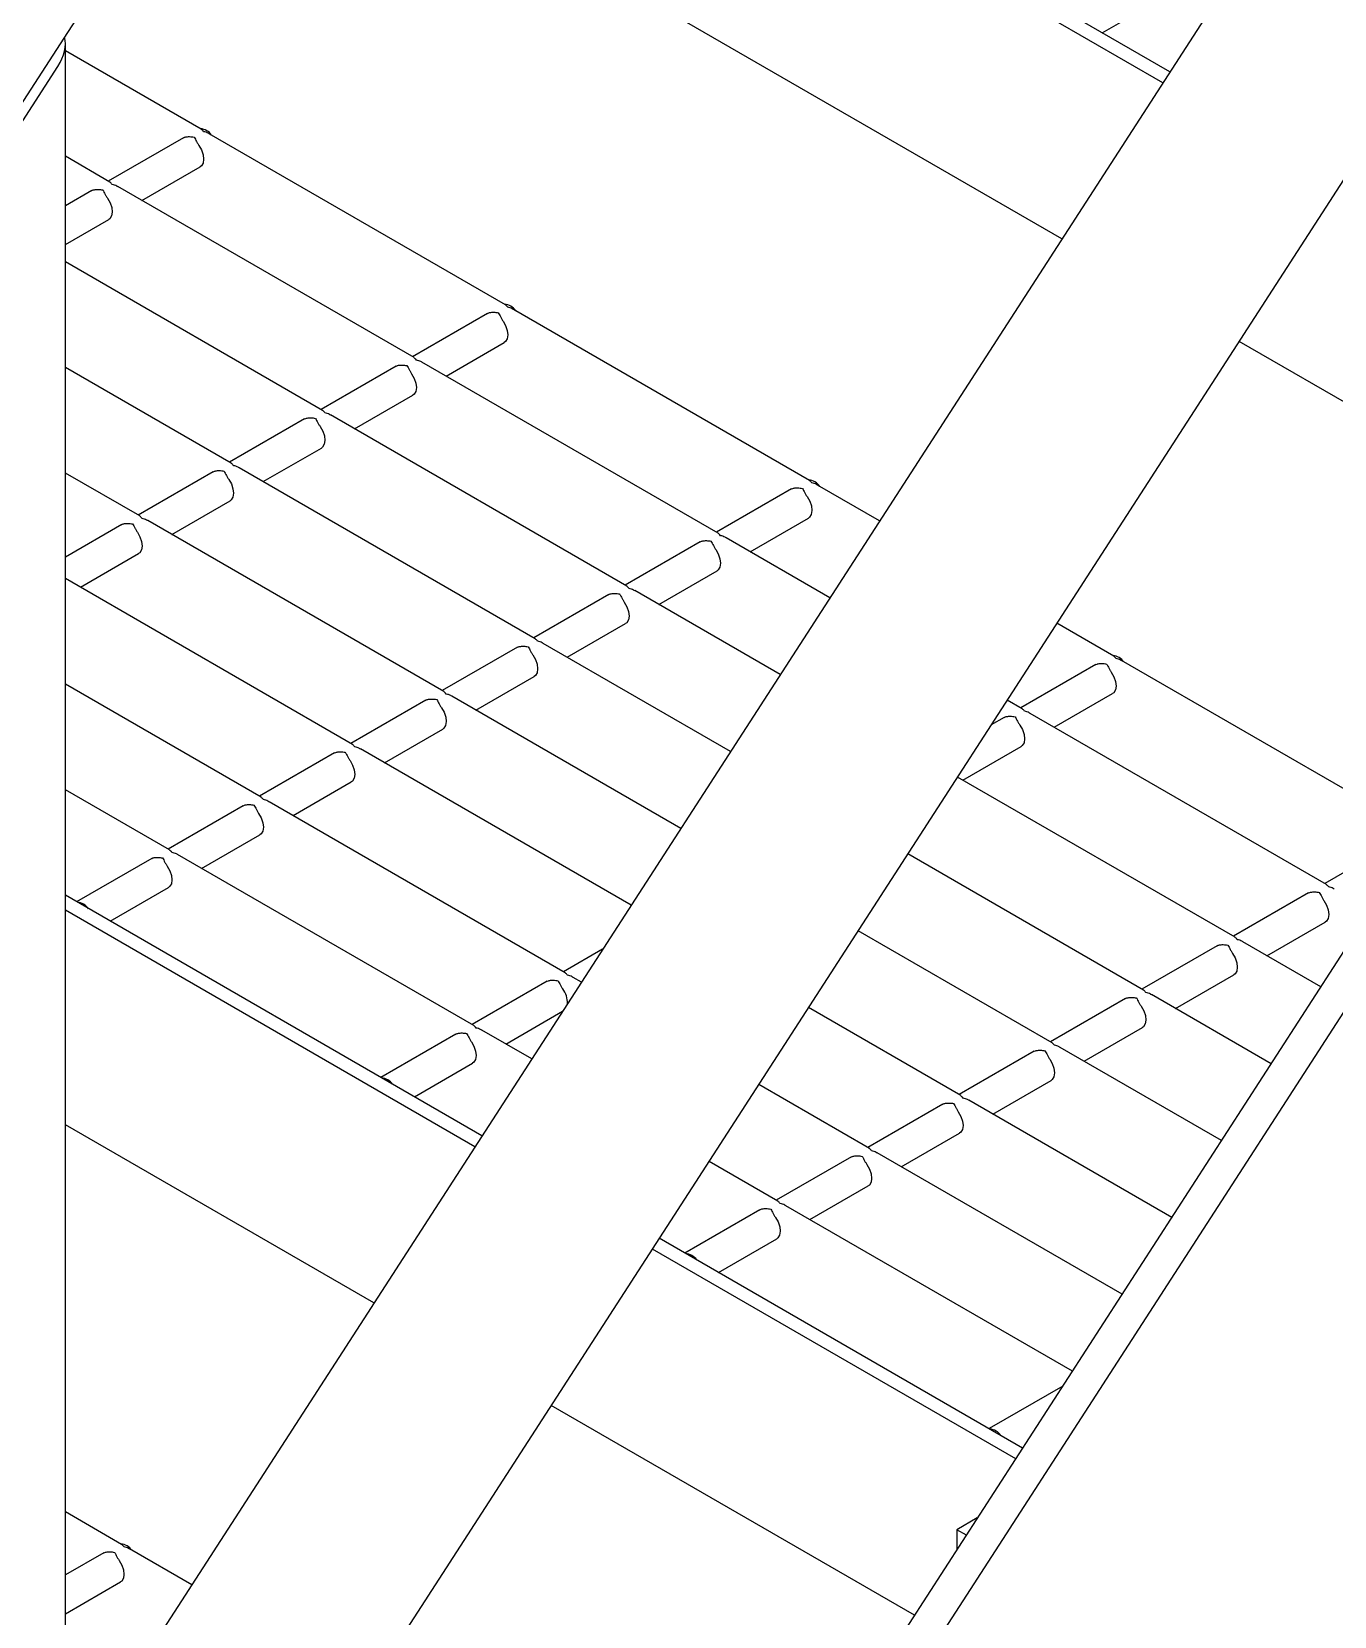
# Model space of a CAD drawing. Header units: millimetres. Extents: x 1293 to 41893, y 1011 to 26911.
# Drawn here: x 5459.7 to 5664.9, y 18945.1 to 19194.6 of the extents above; entities that cross this region are included whole.
import ezdxf

# ---------------------------------------------------------------- set-up
doc = ezdxf.new("R2010")
doc.units = ezdxf.units.MM
doc.header["$LTSCALE"] = 50

msp = doc.modelspace()

# ---------------------------------------------------------------- linework, layer by layer
at = {"color": 7, "linetype": 'Continuous', "lineweight": 25}
for p, q in [((5304.7024293, 18945.9606662), (6678.9282694, 21070.855991)), ((5973.0051832, 19704.7192473), (5465.037236, 18919.2743192)), ((5466.1902125, 18861.7443073), (5989.9049207, 19671.5376487)), ((5465.037236, 18738.4556), (5974.1581598, 19525.6833169)), ((5465.037236, 18728.9206483), (5967.9846678, 19506.6026094)), ((5637.8704925, 19186.5175684), (5508.5560898, 19261.1691841)), ((5638.9719597, 19188.220711), (5509.657557, 19262.8723267)), ((5621.9609884, 19161.9175138), (5492.6465858, 19236.5691294)), ((5628.3239643, 19194.3676679), (5637.5003701, 19199.6650943)), ((5465.037236, 18562.8795803), (5465.037236, 19192.7148766)), ((5486.4416795, 19179.1976779), (5465.037236, 19191.5542001)), ((5451.6337696, 19170.2024377), (5463.846918, 19189.087006)), ((5534.3363789, 19151.5486565), (5487.6902001, 19178.4769223)), ((5483.6124682, 19177.8592893), (5471.7895839, 19171.0340835)), ((5483.6124682, 19177.8592893), (5483.8127454, 19177.944237)), ((5472.0449855, 19170.8866433), (5465.037236, 19174.932131)), ((5477.0816807, 19167.9790211), (5486.2580865, 19173.2764474)), ((5469.2157742, 19169.5482547), (5465.037236, 19167.136036)), ((5469.2157742, 19169.5482547), (5469.4160513, 19169.6332024)), ((5519.9396848, 19143.2376219), (5473.293506, 19170.1658878)), ((5465.037236, 19161.0259112), (5471.8613925, 19164.9654128)), ((5505.5429907, 19134.9265874), (5465.037236, 19158.3100618)), ((5531.5071675, 19150.2102679), (5519.6842833, 19143.3850621)), ((5531.5071675, 19150.2102679), (5531.7074447, 19150.2952156)), ((5582.2310782, 19123.8996351), (5535.5848994, 19150.827901)), ((5524.97638, 19140.3299997), (5534.1527859, 19145.627426)), ((5707.1107853, 19112.7615824), (5649.8921283, 19145.79321)), ((5491.1462967, 19126.6155528), (5465.037236, 19141.6879927)), ((5517.1104735, 19141.8992333), (5505.2875892, 19135.0740275)), ((5517.1104735, 19141.8992333), (5517.3107506, 19141.9841811)), ((5567.8343841, 19115.5886006), (5521.1882053, 19142.5168664)), ((5510.5796859, 19132.0189651), (5519.7560918, 19137.3163914)), ((5502.7137794, 19133.5881988), (5490.8908951, 19126.7629929)), ((5502.7137794, 19133.5881988), (5502.9140566, 19133.6731465)), ((5553.43769, 19107.277566), (5506.7915113, 19134.2058318)), ((5496.1829919, 19123.7079305), (5505.3593977, 19129.0053569)), ((5476.7496026, 19118.3045182), (5465.037236, 19125.0659235)), ((5488.3170853, 19125.2771642), (5476.4942011, 19118.4519584)), ((5488.3170853, 19125.2771642), (5488.5173625, 19125.3621119)), ((5539.040996, 19098.9665314), (5492.3948172, 19125.8947972)), ((5579.4018669, 19122.5612465), (5567.5789826, 19115.7360407)), ((5579.4018669, 19122.5612465), (5579.602144, 19122.6461942)), ((5593.257238, 19117.5343685), (5583.4795987, 19123.1788796)), ((5481.7862978, 19115.396896), (5490.9627037, 19120.6943223)), ((5473.9203913, 19116.9661296), (5465.037236, 19111.8379932)), ((5473.9203913, 19116.9661296), (5474.1206684, 19117.0510773)), ((5524.6443019, 19090.6554968), (5477.9981231, 19117.5837626)), ((5572.8710793, 19112.6809783), (5582.0474852, 19117.9784046)), ((5565.0051728, 19114.250212), (5553.1822885, 19107.4250061)), ((5565.0051728, 19114.250212), (5565.2054499, 19114.3351597)), ((5585.4296977, 19105.4310422), (5569.0829046, 19114.867845)), ((5467.3896037, 19107.0858614), (5476.5660096, 19112.3832877)), ((5510.2476078, 19082.3444622), (5465.037236, 19108.4438544)), ((5558.4743852, 19104.3699437), (5567.6507911, 19109.6673701)), ((5550.6084787, 19105.9391774), (5550.8087559, 19106.0241251)), ((5577.6021574, 19093.3277159), (5554.6862106, 19106.5568104)), ((5550.6084787, 19105.9391774), (5538.7855944, 19099.1139716)), ((5544.0776912, 19096.0589091), (5553.254097, 19101.3563355)), ((5630.1257775, 19096.2506137), (5621.1883778, 19101.4100647)), ((5536.2117847, 19097.6281428), (5524.3889004, 19090.802937)), ((5536.2117847, 19097.6281428), (5536.4120618, 19097.7130905)), ((5569.7746171, 19081.2243896), (5540.2895165, 19098.2457758)), ((5627.2965662, 19094.9122251), (5615.4736819, 19088.0870193)), ((5627.2965662, 19094.9122251), (5627.4968433, 19094.9971729)), ((5678.0204768, 19068.6015924), (5631.374298, 19095.5298582)), ((5495.8509138, 19074.0334277), (5465.037236, 19091.8217852)), ((5529.6809971, 19087.7478746), (5538.857403, 19093.0453009)), ((5521.8150906, 19089.3171082), (5509.9922063, 19082.4919024)), ((5521.8150906, 19089.3171082), (5522.0153677, 19089.4020559)), ((5561.9470768, 19069.1210632), (5525.8928224, 19089.9347413)), ((5615.7290834, 19087.9395792), (5613.3608375, 19089.3067384)), ((5620.7657786, 19085.0319569), (5629.9421845, 19090.3293833)), ((5612.8998721, 19086.6011906), (5610.8432569, 19085.4139319)), ((5612.8998721, 19086.6011906), (5613.1001492, 19086.6861383)), ((5663.6237827, 19060.2905578), (5616.9776039, 19087.2188236)), ((5515.2843031, 19079.43684), (5524.4607089, 19084.7342663)), ((5507.4183965, 19081.0060736), (5495.5955122, 19074.1808678)), ((5507.4183965, 19081.0060736), (5507.6186737, 19081.0910214)), ((5554.1195365, 19057.0177369), (5511.4961284, 19081.6237067)), ((5606.3690846, 19076.7209223), (5615.5454904, 19082.0183487)), ((5500.887609, 19071.1258054), (5510.0640148, 19076.4232317)), ((5649.2270887, 19051.9795232), (5605.5332972, 19077.2034121)), ((5481.4542197, 19065.7223931), (5465.037236, 19075.1997161)), ((5493.0217025, 19072.6950391), (5481.1988182, 19065.8698332)), ((5493.0217025, 19072.6950391), (5493.2219796, 19072.7799868)), ((5543.7456131, 19046.3844063), (5497.0994343, 19073.3126721)), ((5486.4909149, 19062.8147708), (5495.6673208, 19068.1121972)), ((5675.1912655, 19067.2632038), (5663.3683812, 19060.4379979)), ((5478.6250084, 19064.3840045), (5466.8021241, 19057.5587987)), ((5478.6250084, 19064.3840045), (5478.8252855, 19064.4689522)), ((5529.348919, 19038.0733717), (5482.7027402, 19065.0016375)), ((5634.8303946, 19043.6684886), (5597.7057569, 19065.1000858)), ((5530.6369156, 19020.7077579), (5465.037236, 19058.5776469)), ((5472.0942209, 19054.5037363), (5481.2706267, 19059.8011626)), ((5660.7945714, 19058.9521692), (5648.9716871, 19052.1269634)), ((5660.7945714, 19058.9521692), (5660.9948486, 19059.0371169)), ((5529.5354484, 19019.0046153), (5465.037236, 19056.2386408)), ((5654.2637839, 19049.0719009), (5663.4401897, 19054.3693273)), ((5620.4337005, 19035.357454), (5589.8782166, 19052.9967594)), ((5662.7519543, 19044.1717845), (5650.4756092, 19051.2587676)), ((5549.6304905, 19050.076554), (5543.4902116, 19046.5318464)), ((5646.3978773, 19050.6411346), (5634.5749931, 19043.8159288)), ((5646.3978773, 19050.6411346), (5646.5981545, 19050.7260823)), ((5540.9164018, 19045.0460177), (5529.0935175, 19038.2208119)), ((5540.9164018, 19045.0460177), (5541.1166789, 19045.1309654)), ((5546.2919962, 19044.9144106), (5544.9941336, 19045.6636507)), ((5639.8670898, 19040.7608664), (5649.0434957, 19046.0582927)), ((5632.0011833, 19042.3301), (5620.178299, 19035.5048942)), ((5632.0011833, 19042.3301), (5632.2014604, 19042.4150477)), ((5654.924414, 19032.0684582), (5636.0789151, 19042.9477331)), ((5534.3856142, 19035.1657494), (5543.3246402, 19040.3261393)), ((5606.0370065, 19027.0464195), (5582.0506763, 19040.8934331)), ((5526.5197077, 19036.7349831), (5514.6968234, 19029.9097773)), ((5526.5197077, 19036.7349831), (5526.7199849, 19036.8199308)), ((5538.4644559, 19032.8110843), (5530.5974396, 19037.3526161)), ((5625.4703957, 19032.4498318), (5634.6468016, 19037.7472581)), ((5617.6044892, 19034.0190654), (5605.7816049, 19027.1938596)), ((5617.6044892, 19034.0190654), (5617.8047664, 19034.1040132)), ((5647.0968737, 19019.9651318), (5621.6822211, 19034.6366985)), ((5519.9889202, 19026.8547149), (5529.165326, 19032.1521412)), ((5591.6403124, 19018.7353849), (5574.223136, 19028.7901068)), ((5611.0737017, 19024.1387972), (5620.2501075, 19029.4362236)), ((5639.2693334, 19007.8618055), (5607.285527, 19026.3256639)), ((5603.2077952, 19025.7080309), (5591.3849109, 19018.8828251)), ((5603.2077952, 19025.7080309), (5603.4080723, 19025.7929786)), ((5513.6259444, 18994.4045607), (5465.037236, 19022.454225)), ((5596.6770076, 19015.8277626), (5605.8534135, 19021.125189)), ((5577.2436183, 19010.4243503), (5566.3955957, 19016.6867805)), ((5588.8111011, 19017.3969963), (5576.9882168, 19010.5717905)), ((5588.8111011, 19017.3969963), (5589.0113782, 19017.481944)), ((5631.4417931, 18995.7584792), (5592.8888329, 19018.0146293)), ((5582.2803135, 19007.5167281), (5591.4567194, 19012.8141544)), ((5574.414407, 19009.0859617), (5562.5915227, 19002.2607559)), ((5574.414407, 19009.0859617), (5574.6146842, 19009.1709094)), ((5623.6142528, 18983.6551529), (5578.4921389, 19009.7035947)), ((5615.7867124, 18971.5518265), (5558.5680554, 19004.5834541)), ((5567.8836195, 18999.2056935), (5577.0600253, 19004.5031198)), ((5614.6852452, 18969.8486839), (5557.4665882, 19002.8803115)), ((5622.1025643, 18981.3177062), (5610.4862221, 18974.6117345)), ((5598.7757412, 18945.2486293), (5541.5570842, 18978.2802569)), ((5615.7783188, 18971.5566721), (5615.796714, 18971.5672914)), ((5473.8960341, 18956.3866821), (5465.037236, 18961.5007573)), ((5608.641016, 18960.5554414), (5605.4203803, 18958.696208)), ((5606.9194467, 18957.8308154), (5605.4203803, 18958.696208)), ((5605.4203803, 18958.696208), (5605.4203803, 18955.5228959)), ((5471.0668228, 18955.0482935), (5465.037236, 18951.5674871)), ((5471.0668228, 18955.0482935), (5471.2670999, 18955.1332412)), ((5484.9221939, 18950.0214155), (5475.1445546, 18955.6659265)), ((5465.037236, 18945.4573623), (5473.7124411, 18950.4654516))]:
    msp.add_line(p, q, dxfattribs=at)
at = {"color": 7, "linetype": 'Continuous', "lineweight": 25, "flags": 128}
for points in [[(5486.0578094, 19176.6481891), (5486.4633315, 19175.9322801), (5486.7210641, 19175.1811261), (5486.8060798, 19174.4673768), (5486.7101563, 19173.8600643), (5486.442571, 19173.4179263), (5486.2580865, 19173.2764474)], [(5471.6611153, 19168.3371546), (5472.0666374, 19167.6212455), (5472.32437, 19166.8700915), (5472.4093858, 19166.1563422), (5472.3134623, 19165.5490297), (5472.045877, 19165.1068917), (5471.8613925, 19164.9654128)], [(5533.9525087, 19148.9991678), (5534.3580308, 19148.2832587), (5534.6157634, 19147.5321047), (5534.7007792, 19146.8183554), (5534.6048557, 19146.2110429), (5534.3372703, 19145.7689049), (5534.1527859, 19145.627426)], [(5519.5558146, 19140.6881332), (5519.9613367, 19139.9722242), (5520.2190693, 19139.2210701), (5520.3040851, 19138.5073209), (5520.2081616, 19137.9000083), (5519.9405763, 19137.4578703), (5519.7560918, 19137.3163914)], [(5505.1591206, 19132.3770986), (5505.5646427, 19131.6611896), (5505.8223752, 19130.9100356), (5505.907391, 19130.1962863), (5505.8114675, 19129.5889738), (5505.5438822, 19129.1468358), (5505.3593977, 19129.0053569)], [(5490.7624265, 19124.066064), (5491.1679486, 19123.350155), (5491.4256812, 19122.599001), (5491.510697, 19121.8852517), (5491.4147735, 19121.2779392), (5491.1471881, 19120.8358012), (5490.9627037, 19120.6943223)], [(5581.847208, 19121.3501464), (5582.2527301, 19120.6342373), (5582.5104627, 19119.8830833), (5582.5954785, 19119.1693341), (5582.499555, 19118.5620215), (5582.2319697, 19118.1198835), (5582.0474852, 19117.9784046)], [(5476.3657325, 19115.7550294), (5476.7712546, 19115.0391204), (5477.0289871, 19114.2879664), (5477.1140029, 19113.5742171), (5477.0180794, 19112.9669046), (5476.7504941, 19112.5247666), (5476.5660096, 19112.3832877)], [(5567.450514, 19113.0391118), (5567.8560361, 19112.3232028), (5568.1137686, 19111.5720488), (5568.1987844, 19110.8582995), (5568.1028609, 19110.250987), (5567.8352756, 19109.8088489), (5567.6507911, 19109.6673701)], [(5553.0538199, 19104.7280772), (5553.459342, 19104.0121682), (5553.7170746, 19103.2610142), (5553.8020903, 19102.5472649), (5553.7061668, 19101.9399524), (5553.4385815, 19101.4978144), (5553.254097, 19101.3563355)], [(5538.6571258, 19096.4170426), (5539.0626479, 19095.7011336), (5539.3203805, 19094.9499796), (5539.4053963, 19094.2362303), (5539.3094728, 19093.6289178), (5539.0418875, 19093.1867798), (5538.857403, 19093.0453009)], [(5629.7419073, 19093.701125), (5630.1474294, 19092.985216), (5630.405162, 19092.2340619), (5630.4901778, 19091.5203127), (5630.3942543, 19090.9130002), (5630.126669, 19090.4708621), (5629.9421845, 19090.3293833)], [(5524.2604318, 19088.1060081), (5524.6659539, 19087.390099), (5524.9236864, 19086.638945), (5525.0087022, 19085.9251957), (5524.9127787, 19085.3178832), (5524.6451934, 19084.8757452), (5524.4607089, 19084.7342663)], [(5615.3452133, 19085.3900904), (5615.7507354, 19084.6741814), (5616.0084679, 19083.9230274), (5616.0934837, 19083.2092781), (5615.9975602, 19082.6019656), (5615.7299749, 19082.1598276), (5615.5454904, 19082.0183487)], [(5509.8637377, 19079.7949735), (5510.2692598, 19079.0790644), (5510.5269924, 19078.3279104), (5510.6120081, 19077.6141612), (5510.5160846, 19077.0068486), (5510.2484993, 19076.5647106), (5510.0640148, 19076.4232317)], [(5495.4670436, 19071.4839389), (5495.8725657, 19070.7680299), (5496.1302983, 19070.0168759), (5496.2153141, 19069.3031266), (5496.1193906, 19068.6958141), (5495.8518053, 19068.2536761), (5495.6673208, 19068.1121972)], [(5481.0703496, 19063.1729043), (5481.4758717, 19062.4569953), (5481.7336042, 19061.7058413), (5481.81862, 19060.992092), (5481.7226965, 19060.3847795), (5481.4551112, 19059.9426415), (5481.2706267, 19059.8011626)], [(5663.2399126, 19057.741069), (5663.6454347, 19057.02516), (5663.9031672, 19056.274006), (5663.988183, 19055.5602567), (5663.8922595, 19054.9529442), (5663.6246742, 19054.5108062), (5663.4401897, 19054.3693273)], [(5648.8432185, 19049.4300344), (5649.2487406, 19048.7141254), (5649.5064732, 19047.9629714), (5649.591489, 19047.2492221), (5649.4955655, 19046.6419096), (5649.2279801, 19046.1997716), (5649.0434957, 19046.0582927)], [(5634.4465245, 19041.1189999), (5634.8520466, 19040.4030908), (5635.1097791, 19039.6519368), (5635.1947949, 19038.9381875), (5635.0988714, 19038.330875), (5634.8312861, 19037.888737), (5634.6468016, 19037.7472581)], [(5528.9650489, 19035.5238829), (5529.370571, 19034.8079739), (5529.6283035, 19034.0568199), (5529.7133193, 19033.3430706), (5529.6173958, 19032.7357581), (5529.3498105, 19032.2936201), (5529.165326, 19032.1521412)], [(5620.0498304, 19032.8079653), (5620.4553525, 19032.0920563), (5620.7130851, 19031.3409022), (5620.7981008, 19030.627153), (5620.7021773, 19030.0198405), (5620.434592, 19029.5777024), (5620.2501075, 19029.4362236)], [(5605.6531363, 19024.4969307), (5606.0586584, 19023.7810217), (5606.316391, 19023.0298677), (5606.4014068, 19022.3161184), (5606.3054833, 19021.7088059), (5606.037898, 19021.2666679), (5605.8534135, 19021.125189)], [(5591.2564423, 19016.1858961), (5591.6619644, 19015.4699871), (5591.9196969, 19014.7188331), (5592.0047127, 19014.0050838), (5591.9087892, 19013.3977713), (5591.6412039, 19012.9556333), (5591.4567194, 19012.8141544)], [(5576.8597482, 19007.8748615), (5577.2652703, 19007.1589525), (5577.5230029, 19006.4077985), (5577.6080186, 19005.6940492), (5577.5120951, 19005.0867367), (5577.2445098, 19004.6445987), (5577.0600253, 19004.5031198)], [(5473.5121639, 18953.8371933), (5473.917686, 18953.1212843), (5474.1754186, 18952.3701303), (5474.2604344, 18951.656381), (5474.1645109, 18951.0490685), (5473.8969256, 18950.6069304), (5473.7124411, 18950.4654516)]]:
    msp.add_lwpolyline(points, dxfattribs=at)
at = {"color": 7, "linetype": 'Continuous', "lineweight": 25}
for centre, radius, start, end in [((5486.0794441, 19176.8642407), 2.4244652, 35.264662608, 84.740713925), ((5533.9741434, 19149.2152194), 2.4244652, 35.264662608, 84.740713925), ((5581.8688427, 19121.566198), 2.4244652, 35.264662608, 84.740713925), ((5629.763542, 19093.9171766), 2.4244652, 35.264662608, 84.740713925), ((5466.6952902, 19055.0779213), 2.4244652, 35.264662608, 84.740713925), ((5540.3802815, 19041.5996811), 3.7263111, 358.995366604, 36.85932297), ((5514.5899895, 19027.4289), 2.4244652, 35.264662608, 84.740713925), ((5562.4846888, 18999.7798786), 2.4244652, 35.264662608, 84.740713925), ((5610.3793881, 18972.1308572), 2.4244652, 35.264662608, 84.740713925), ((5473.5337986, 18954.0532449), 2.4244652, 35.264662607, 84.740713925)]:
    msp.add_arc(centre, radius, start, end, dxfattribs=at)
msp.add_ellipse((5460.973236, 19190.7459473), major_axis=(3.0191428, 4.3512087), ratio=0.6252181078, start_param=4.7643820231, end_param=5.7924525007, dxfattribs=at)
for points, knots in [([(5486.8061641, 19178.8083392), (5486.8051652, 19178.8098479), (5486.6889319, 19178.9854219), (5486.5629211, 19179.0862436), (5486.4379931, 19179.186199)], [0, 0, 0, 0, 0.0085933525, 1, 1, 1, 1]), ([(5487.6785691, 19178.4601782), (5487.6275529, 19178.4963208), (5487.3683372, 19178.6799628), (5487.0510388, 19178.7540709), (5486.8087792, 19178.8077596), (5486.8061641, 19178.8083392)], [0, 0, 0, 0, 0.1951000565, 0.9913114514, 1, 1, 1, 1]), ([(5483.8127454, 19177.944237), (5483.8771604, 19177.9603951), (5484.0884107, 19178.0133857), (5484.6045045, 19178.0504095), (5485.0645298, 19177.9981245), (5485.3068391, 19177.944882), (5485.3094547, 19177.9443072)], [0, 0, 0, 0, 0.1723614537, 0.56526223839, 0.99530719289, 1, 1, 1, 1]), ([(5485.3094547, 19177.9443072), (5485.3104538, 19177.9427953), (5485.4355109, 19177.7535387), (5485.6216532, 19177.4016232), (5485.8806645, 19176.9178315), (5486.0139343, 19176.714974), (5486.0578094, 19176.6481891)], [0, 0, 0, 0, 0.00469712726, 0.58797300735, 0.86435219951, 1, 1, 1, 1]), ([(5472.40947, 19170.4973046), (5472.4084712, 19170.4988133), (5472.2922379, 19170.6743873), (5472.166227, 19170.7752091), (5472.041299, 19170.8751644)], [0, 0, 0, 0, 0.0085933525, 1, 1, 1, 1]), ([(5469.4160513, 19169.6332024), (5469.4804664, 19169.6493605), (5469.6917167, 19169.7023511), (5470.2078105, 19169.739375), (5470.6678357, 19169.6870899), (5470.910145, 19169.6338474), (5470.9127607, 19169.6332727)], [0, 0, 0, 0, 0.1723614537, 0.5652622384, 0.9953071929, 1, 1, 1, 1]), ([(5470.9127607, 19169.6332727), (5470.9137597, 19169.6317608), (5471.0388168, 19169.4425041), (5471.2249592, 19169.0905886), (5471.4839705, 19168.6067969), (5471.6172402, 19168.4039394), (5471.6611153, 19168.3371546)], [0, 0, 0, 0, 0.0046971273, 0.5879730074, 0.8643521995, 1, 1, 1, 1]), ([(5473.281875, 19170.1491436), (5473.2308588, 19170.1852862), (5472.9716431, 19170.3689282), (5472.6543447, 19170.4430364), (5472.4120851, 19170.496725), (5472.40947, 19170.4973046)], [0, 0, 0, 0, 0.1951000565, 0.9913114514, 1, 1, 1, 1]), ([(5534.7008634, 19151.1593178), (5534.6998646, 19151.1608265), (5534.5836312, 19151.3364005), (5534.4576204, 19151.4372222), (5534.3326924, 19151.5371776)], [0, 0, 0, 0, 0.0085933525, 1, 1, 1, 1]), ([(5535.5732684, 19150.8111568), (5535.5222522, 19150.8472994), (5535.2630365, 19151.0309414), (5534.9457381, 19151.1050496), (5534.7034785, 19151.1587382), (5534.7008634, 19151.1593178)], [0, 0, 0, 0, 0.1951000566, 0.9913114514, 1, 1, 1, 1]), ([(5531.7074447, 19150.2952156), (5531.7718598, 19150.3113737), (5531.9831101, 19150.3643643), (5532.4992039, 19150.4013882), (5532.9592291, 19150.3491031), (5533.2015384, 19150.2958606), (5533.204154, 19150.2952859)], [0, 0, 0, 0, 0.1723614537, 0.5652622384, 0.9953071929, 1, 1, 1, 1]), ([(5533.204154, 19150.2952859), (5533.2051531, 19150.2937739), (5533.3302102, 19150.1045173), (5533.5163525, 19149.7526018), (5533.7753638, 19149.2688101), (5533.9086336, 19149.0659526), (5533.9525087, 19148.9991678)], [0, 0, 0, 0, 0.0046971273, 0.5879730074, 0.8643521995, 1, 1, 1, 1]), ([(5517.3107506, 19141.9841811), (5517.3751657, 19142.0003391), (5517.586416, 19142.0533298), (5518.1025098, 19142.0903536), (5518.562535, 19142.0380686), (5518.8048443, 19141.984826), (5518.80746, 19141.9842513)], [0, 0, 0, 0, 0.17236145372, 0.56526223842, 0.99530719289, 1, 1, 1, 1]), ([(5518.80746, 19141.9842513), (5518.808459, 19141.9827394), (5518.9335161, 19141.7934827), (5519.1196585, 19141.4415672), (5519.3786698, 19140.9577755), (5519.5119395, 19140.754918), (5519.5558146, 19140.6881332)], [0, 0, 0, 0, 0.0046971273, 0.5879730074, 0.8643521995, 1, 1, 1, 1]), ([(5520.3041693, 19142.8482832), (5520.3031705, 19142.849792), (5520.1869372, 19143.0253659), (5520.0609263, 19143.1261877), (5519.9359983, 19143.226143)], [0, 0, 0, 0, 0.0085933525, 1, 1, 1, 1]), ([(5521.1765744, 19142.5001222), (5521.1255581, 19142.5362648), (5520.8663425, 19142.7199068), (5520.549044, 19142.794015), (5520.3067844, 19142.8477036), (5520.3041693, 19142.8482832)], [0, 0, 0, 0, 0.1951000566, 0.9913114514, 1, 1, 1, 1]), ([(5502.9140566, 19133.6731465), (5502.9784716, 19133.6893045), (5503.1897219, 19133.7422952), (5503.7058157, 19133.779319), (5504.165841, 19133.727034), (5504.4081503, 19133.6737914), (5504.4107659, 19133.6732167)], [0, 0, 0, 0, 0.1723614537, 0.5652622384, 0.9953071929, 1, 1, 1, 1]), ([(5504.4107659, 19133.6732167), (5504.4117649, 19133.6717048), (5504.5368221, 19133.4824481), (5504.7229644, 19133.1305326), (5504.9819757, 19132.6467409), (5505.1152454, 19132.4438835), (5505.1591206, 19132.3770986)], [0, 0, 0, 0, 0.00469712726, 0.58797300742, 0.86435219951, 1, 1, 1, 1]), ([(5505.9074753, 19134.5372486), (5505.9064764, 19134.5387574), (5505.7902431, 19134.7143313), (5505.6642323, 19134.8151531), (5505.5393042, 19134.9151085)], [0, 0, 0, 0, 0.0085933525, 1, 1, 1, 1]), ([(5506.7798803, 19134.1890877), (5506.728864, 19134.2252302), (5506.4696484, 19134.4088722), (5506.15235, 19134.4829804), (5505.9100903, 19134.5366691), (5505.9074753, 19134.5372486)], [0, 0, 0, 0, 0.1951000566, 0.9913114514, 1, 1, 1, 1]), ([(5491.5107812, 19126.226214), (5491.5097824, 19126.2277228), (5491.3935491, 19126.4032967), (5491.2675382, 19126.5041185), (5491.1426102, 19126.6040739)], [0, 0, 0, 0, 0.0085933525, 1, 1, 1, 1]), ([(5492.3831862, 19125.8780531), (5492.33217, 19125.9141957), (5492.0729543, 19126.0978376), (5491.7556559, 19126.1719458), (5491.5133963, 19126.2256345), (5491.5107812, 19126.226214)], [0, 0, 0, 0, 0.1951000566, 0.9913114514, 1, 1, 1, 1]), ([(5488.5173625, 19125.3621119), (5488.5817776, 19125.37827), (5488.7930279, 19125.4312606), (5489.3091217, 19125.4682844), (5489.7691469, 19125.4159994), (5490.0114562, 19125.3627568), (5490.0140718, 19125.3621821)], [0, 0, 0, 0, 0.1723614537, 0.5652622384, 0.9953071929, 1, 1, 1, 1]), ([(5490.0140718, 19125.3621821), (5490.0150709, 19125.3606702), (5490.140128, 19125.1714135), (5490.3262703, 19124.8194981), (5490.5852817, 19124.3357063), (5490.7185514, 19124.1328489), (5490.7624265, 19124.066064)], [0, 0, 0, 0, 0.0046971273, 0.5879730074, 0.8643521995, 1, 1, 1, 1]), ([(5582.5955627, 19123.5102964), (5582.5945639, 19123.5118052), (5582.4783306, 19123.6873791), (5582.3523197, 19123.7882009), (5582.2273917, 19123.8881562)], [0, 0, 0, 0, 0.0085933525, 1, 1, 1, 1]), ([(5583.4679677, 19123.1621354), (5583.4169515, 19123.198278), (5583.1577358, 19123.38192), (5582.8404374, 19123.4560282), (5582.5981778, 19123.5097168), (5582.5955627, 19123.5102964)], [0, 0, 0, 0, 0.1951000566, 0.9913114514, 1, 1, 1, 1]), ([(5579.602144, 19122.6461942), (5579.6665591, 19122.6623523), (5579.8778094, 19122.7153429), (5580.3939032, 19122.7523668), (5580.8539284, 19122.7000817), (5581.0962377, 19122.6468392), (5581.0988533, 19122.6462645)], [0, 0, 0, 0, 0.1723614537, 0.5652622384, 0.9953071929, 1, 1, 1, 1]), ([(5581.0988533, 19122.6462645), (5581.0998524, 19122.6447526), (5581.2249095, 19122.4554959), (5581.4110519, 19122.1035804), (5581.6700632, 19121.6197887), (5581.8033329, 19121.4169312), (5581.847208, 19121.3501464)], [0, 0, 0, 0, 0.0046971273, 0.5879730075, 0.8643521995, 1, 1, 1, 1]), ([(5474.1206684, 19117.0510773), (5474.1850835, 19117.0672354), (5474.3963338, 19117.120226), (5474.9124276, 19117.1572498), (5475.3724529, 19117.1049648), (5475.6147622, 19117.0517223), (5475.6173778, 19117.0511475)], [0, 0, 0, 0, 0.1723614537, 0.5652622384, 0.9953071929, 1, 1, 1, 1]), ([(5475.6173778, 19117.0511475), (5475.6183768, 19117.0496356), (5475.7434339, 19116.860379), (5475.9295763, 19116.5084635), (5476.1885876, 19116.0246718), (5476.3218573, 19115.8218143), (5476.3657325, 19115.7550294)], [0, 0, 0, 0, 0.0046971273, 0.5879730074, 0.8643521995, 1, 1, 1, 1]), ([(5477.1140871, 19117.9151795), (5477.1130883, 19117.9166882), (5476.996855, 19118.0922622), (5476.8708441, 19118.1930839), (5476.7459161, 19118.2930393)], [0, 0, 0, 0, 0.0085933525, 1, 1, 1, 1]), ([(5477.9864922, 19117.5670185), (5477.9354759, 19117.6031611), (5477.6762603, 19117.7868031), (5477.3589619, 19117.8609112), (5477.1167022, 19117.9145999), (5477.1140871, 19117.9151795)], [0, 0, 0, 0, 0.1951000566, 0.9913114514, 1, 1, 1, 1]), ([(5565.2054499, 19114.3351597), (5565.269865, 19114.3513177), (5565.4811153, 19114.4043084), (5565.9972091, 19114.4413322), (5566.4572344, 19114.3890472), (5566.6995437, 19114.3358046), (5566.7021593, 19114.3352299)], [0, 0, 0, 0, 0.17236145373, 0.56526223843, 0.99530719289, 1, 1, 1, 1]), ([(5566.7021593, 19114.3352299), (5566.7031583, 19114.333718), (5566.8282155, 19114.1444613), (5567.0143578, 19113.7925458), (5567.2733691, 19113.3087541), (5567.4066388, 19113.1058967), (5567.450514, 19113.0391118)], [0, 0, 0, 0, 0.0046971273, 0.5879730075, 0.8643521995, 1, 1, 1, 1]), ([(5568.1988686, 19115.1992618), (5568.1978698, 19115.2007706), (5568.0816365, 19115.3763445), (5567.9556256, 19115.4771663), (5567.8306976, 19115.5771217)], [0, 0, 0, 0, 0.0085933525, 1, 1, 1, 1]), ([(5569.0712737, 19114.8511009), (5569.0202574, 19114.8872434), (5568.7610418, 19115.0708854), (5568.4437434, 19115.1449936), (5568.2014837, 19115.1986823), (5568.1988686, 19115.1992618)], [0, 0, 0, 0, 0.1951000566, 0.9913114514, 1, 1, 1, 1]), ([(5550.8087559, 19106.0241251), (5550.8731709, 19106.0402832), (5551.0844212, 19106.0932738), (5551.600515, 19106.1302976), (5552.0605403, 19106.0780126), (5552.3028496, 19106.02477), (5552.3054652, 19106.0241953)], [0, 0, 0, 0, 0.1723614537, 0.5652622384, 0.9953071929, 1, 1, 1, 1]), ([(5552.3054652, 19106.0241953), (5552.3064643, 19106.0226834), (5552.4315214, 19105.8334267), (5552.6176637, 19105.4815112), (5552.876675, 19104.9977195), (5553.0099447, 19104.7948621), (5553.0538199, 19104.7280772)], [0, 0, 0, 0, 0.0046971273, 0.5879730075, 0.8643521995, 1, 1, 1, 1]), ([(5553.8021746, 19106.8882272), (5553.8011757, 19106.889736), (5553.6849424, 19107.0653099), (5553.5589316, 19107.1661317), (5553.4340036, 19107.2660871)], [0, 0, 0, 0, 0.0085933525, 1, 1, 1, 1]), ([(5554.6745796, 19106.5400663), (5554.6235634, 19106.5762089), (5554.3643477, 19106.7598508), (5554.0470493, 19106.833959), (5553.8047897, 19106.8876477), (5553.8021746, 19106.8882272)], [0, 0, 0, 0, 0.1951000566, 0.9913114514, 1, 1, 1, 1]), ([(5539.4054805, 19098.5771926), (5539.4044817, 19098.5787014), (5539.2882484, 19098.7542754), (5539.1622375, 19098.8550971), (5539.0373095, 19098.9550525)], [0, 0, 0, 0, 0.0085933525, 1, 1, 1, 1]), ([(5540.2778855, 19098.2290317), (5540.2268693, 19098.2651743), (5539.9676536, 19098.4488163), (5539.6503552, 19098.5229244), (5539.4080956, 19098.5766131), (5539.4054805, 19098.5771926)], [0, 0, 0, 0, 0.1951000566, 0.99131145138, 1, 1, 1, 1]), ([(5536.4120618, 19097.7130905), (5536.4764769, 19097.7292486), (5536.6877272, 19097.7822392), (5537.203821, 19097.819263), (5537.6638462, 19097.766978), (5537.9061555, 19097.7137355), (5537.9087712, 19097.7131607)], [0, 0, 0, 0, 0.1723614537, 0.5652622384, 0.9953071929, 1, 1, 1, 1]), ([(5537.9087712, 19097.7131607), (5537.9097702, 19097.7116488), (5538.0348273, 19097.5223921), (5538.2209697, 19097.1704767), (5538.479981, 19096.686685), (5538.6132507, 19096.4838275), (5538.6571258, 19096.4170426)], [0, 0, 0, 0, 0.0046971273, 0.5879730075, 0.8643521995, 1, 1, 1, 1]), ([(5630.490262, 19095.861275), (5630.4892632, 19095.8627838), (5630.3730299, 19096.0383577), (5630.247019, 19096.1391795), (5630.122091, 19096.2391348)], [0, 0, 0, 0, 0.0085933525, 1, 1, 1, 1]), ([(5627.4968433, 19094.9971729), (5627.5612584, 19095.0133309), (5627.7725087, 19095.0663216), (5628.2886025, 19095.1033454), (5628.7486277, 19095.0510604), (5628.990937, 19094.9978178), (5628.9935527, 19094.9972431)], [0, 0, 0, 0, 0.1723614537, 0.5652622384, 0.9953071929, 1, 1, 1, 1]), ([(5628.9935527, 19094.9972431), (5628.9945517, 19094.9957312), (5629.1196088, 19094.8064745), (5629.3057512, 19094.454559), (5629.5647625, 19093.9707673), (5629.6980322, 19093.7679098), (5629.7419073, 19093.701125)], [0, 0, 0, 0, 0.0046971273, 0.5879730074, 0.8643521995, 1, 1, 1, 1]), ([(5631.362667, 19095.513114), (5631.3116508, 19095.5492566), (5631.0524351, 19095.7328986), (5630.7351367, 19095.8070068), (5630.4928771, 19095.8606955), (5630.490262, 19095.861275)], [0, 0, 0, 0, 0.19510005654, 0.99131145138, 1, 1, 1, 1]), ([(5522.0153677, 19089.4020559), (5522.0797828, 19089.418214), (5522.2910331, 19089.4712046), (5522.8071269, 19089.5082285), (5523.2671522, 19089.4559434), (5523.5094615, 19089.4027009), (5523.5120771, 19089.4021262)], [0, 0, 0, 0, 0.1723614537, 0.5652622384, 0.9953071929, 1, 1, 1, 1]), ([(5523.5120771, 19089.4021262), (5523.5130761, 19089.4006142), (5523.6381333, 19089.2113576), (5523.8242756, 19088.8594421), (5524.0832869, 19088.3756504), (5524.2165566, 19088.1727929), (5524.2604318, 19088.1060081)], [0, 0, 0, 0, 0.00469712726, 0.58797300745, 0.86435219951, 1, 1, 1, 1]), ([(5525.0087864, 19090.2661581), (5525.0077876, 19090.2676668), (5524.8915543, 19090.4432408), (5524.7655434, 19090.5440625), (5524.6406154, 19090.6440179)], [0, 0, 0, 0, 0.0085933525, 1, 1, 1, 1]), ([(5525.8811915, 19089.9179971), (5525.8301752, 19089.9541397), (5525.5709596, 19090.1377817), (5525.2536612, 19090.2118899), (5525.0114015, 19090.2655785), (5525.0087864, 19090.2661581)], [0, 0, 0, 0, 0.1951000566, 0.9913114514, 1, 1, 1, 1]), ([(5613.1001492, 19086.6861383), (5613.1645643, 19086.7022963), (5613.3758146, 19086.755287), (5613.8919084, 19086.7923108), (5614.3519337, 19086.7400258), (5614.594243, 19086.6867832), (5614.5968586, 19086.6862085)], [0, 0, 0, 0, 0.17236145371, 0.5652622384, 0.99530719289, 1, 1, 1, 1]), ([(5614.5968586, 19086.6862085), (5614.5978576, 19086.6846966), (5614.7229148, 19086.4954399), (5614.9090571, 19086.1435244), (5615.1680684, 19085.6597327), (5615.3013381, 19085.4568753), (5615.3452133, 19085.3900904)], [0, 0, 0, 0, 0.0046971273, 0.5879730074, 0.8643521995, 1, 1, 1, 1]), ([(5616.0935679, 19087.5502404), (5616.0925691, 19087.5517492), (5615.9763358, 19087.7273231), (5615.8503249, 19087.8281449), (5615.7253969, 19087.9281003)], [0, 0, 0, 0, 0.0085933525, 1, 1, 1, 1]), ([(5616.965973, 19087.2020795), (5616.9149567, 19087.2382221), (5616.6557411, 19087.421864), (5616.3384427, 19087.4959722), (5616.096183, 19087.5496609), (5616.0935679, 19087.5502404)], [0, 0, 0, 0, 0.1951000565, 0.9913114514, 1, 1, 1, 1]), ([(5507.6186737, 19081.0910214), (5507.6830887, 19081.1071794), (5507.894339, 19081.1601701), (5508.4104328, 19081.1971939), (5508.8704581, 19081.1449089), (5509.1127674, 19081.0916663), (5509.115383, 19081.0910916)], [0, 0, 0, 0, 0.1723614537, 0.5652622384, 0.9953071929, 1, 1, 1, 1]), ([(5509.115383, 19081.0910916), (5509.1163821, 19081.0895797), (5509.2414392, 19080.900323), (5509.4275815, 19080.5484075), (5509.6865928, 19080.0646158), (5509.8198626, 19079.8617583), (5509.8637377, 19079.7949735)], [0, 0, 0, 0, 0.00469712726, 0.58797300745, 0.86435219951, 1, 1, 1, 1]), ([(5510.6120924, 19081.9551235), (5510.6110935, 19081.9566323), (5510.4948602, 19082.1322062), (5510.3688494, 19082.233028), (5510.2439214, 19082.3329833)], [0, 0, 0, 0, 0.0085933525, 1, 1, 1, 1]), ([(5511.4844974, 19081.6069625), (5511.4334812, 19081.6431051), (5511.1742655, 19081.8267471), (5510.8569671, 19081.9008553), (5510.6147075, 19081.9545439), (5510.6120924, 19081.9551235)], [0, 0, 0, 0, 0.1951000566, 0.9913114514, 1, 1, 1, 1]), ([(5496.2153983, 19073.6440889), (5496.2143995, 19073.6455977), (5496.0981662, 19073.8211716), (5495.9721553, 19073.9219934), (5495.8472273, 19074.0219488)], [0, 0, 0, 0, 0.0085933525, 1, 1, 1, 1]), ([(5497.0878033, 19073.295928), (5497.0367871, 19073.3320705), (5496.7775714, 19073.5157125), (5496.460273, 19073.5898207), (5496.2180134, 19073.6435094), (5496.2153983, 19073.6440889)], [0, 0, 0, 0, 0.1951000566, 0.9913114514, 1, 1, 1, 1]), ([(5493.2219796, 19072.7799868), (5493.2863947, 19072.7961448), (5493.497645, 19072.8491355), (5494.0137388, 19072.8861593), (5494.473764, 19072.8338743), (5494.7160733, 19072.7806317), (5494.718689, 19072.780057)], [0, 0, 0, 0, 0.1723614537, 0.5652622384, 0.9953071929, 1, 1, 1, 1]), ([(5494.718689, 19072.780057), (5494.719688, 19072.7785451), (5494.8447451, 19072.5892884), (5495.0308875, 19072.2373729), (5495.2898988, 19071.7535812), (5495.4231685, 19071.5507238), (5495.4670436, 19071.4839389)], [0, 0, 0, 0, 0.00469712726, 0.58797300745, 0.86435219951, 1, 1, 1, 1]), ([(5478.8252855, 19064.4689522), (5478.8897006, 19064.4851103), (5479.1009509, 19064.5381009), (5479.6170447, 19064.5751247), (5480.07707, 19064.5228397), (5480.3193793, 19064.4695971), (5480.3219949, 19064.4690224)], [0, 0, 0, 0, 0.1723614537, 0.5652622384, 0.9953071929, 1, 1, 1, 1]), ([(5480.3219949, 19064.4690224), (5480.3229939, 19064.4675105), (5480.4480511, 19064.2782538), (5480.6341934, 19063.9263384), (5480.8932047, 19063.4425466), (5481.0264744, 19063.2396892), (5481.0703496, 19063.1729043)], [0, 0, 0, 0, 0.00469712726, 0.58797300745, 0.86435219951, 1, 1, 1, 1]), ([(5481.8187042, 19065.3330543), (5481.8177054, 19065.3345631), (5481.7014721, 19065.510137), (5481.5754612, 19065.6109588), (5481.4505332, 19065.7109142)], [0, 0, 0, 0, 0.0085933525, 1, 1, 1, 1]), ([(5482.6911093, 19064.9848934), (5482.640093, 19065.021036), (5482.3808774, 19065.2046779), (5482.063579, 19065.2787861), (5481.8213193, 19065.3324748), (5481.8187042, 19065.3330543)], [0, 0, 0, 0, 0.1951000566, 0.9913114514, 1, 1, 1, 1]), ([(5660.9948486, 19059.0371169), (5661.0592636, 19059.053275), (5661.2705139, 19059.1062656), (5661.7866077, 19059.1432894), (5662.246633, 19059.0910044), (5662.4889423, 19059.0377618), (5662.4915579, 19059.0371871)], [0, 0, 0, 0, 0.1723614537, 0.5652622384, 0.9953071929, 1, 1, 1, 1]), ([(5662.4915579, 19059.0371871), (5662.4925569, 19059.0356752), (5662.6176141, 19058.8464185), (5662.8037564, 19058.4945031), (5663.0627677, 19058.0107113), (5663.1960374, 19057.8078539), (5663.2399126, 19057.741069)], [0, 0, 0, 0, 0.0046971273, 0.5879730075, 0.8643521995, 1, 1, 1, 1]), ([(5663.9882673, 19059.901219), (5663.9872684, 19059.9027278), (5663.8710351, 19060.0783017), (5663.7450243, 19060.1791235), (5663.6200962, 19060.2790789)], [0, 0, 0, 0, 0.0085933525, 1, 1, 1, 1]), ([(5664.8606723, 19059.5530581), (5664.809656, 19059.5892007), (5664.5504404, 19059.7728426), (5664.233142, 19059.8469508), (5663.9908824, 19059.9006395), (5663.9882673, 19059.901219)], [0, 0, 0, 0, 0.1951000566, 0.9913114514, 1, 1, 1, 1]), ([(5649.5915732, 19051.5901845), (5649.5905744, 19051.5916932), (5649.4743411, 19051.7672672), (5649.3483302, 19051.8680889), (5649.2234022, 19051.9680443)], [0, 0, 0, 0, 0.0085933525, 1, 1, 1, 1]), ([(5650.4639782, 19051.2420235), (5650.412962, 19051.2781661), (5650.1537463, 19051.4618081), (5649.8364479, 19051.5359162), (5649.5941883, 19051.5896049), (5649.5915732, 19051.5901845)], [0, 0, 0, 0, 0.19510005661, 0.99131145138, 1, 1, 1, 1]), ([(5646.5981545, 19050.7260823), (5646.6625696, 19050.7422404), (5646.8738199, 19050.795231), (5647.3899137, 19050.8322548), (5647.8499389, 19050.7799698), (5648.0922482, 19050.7267273), (5648.0948638, 19050.7261525)], [0, 0, 0, 0, 0.1723614537, 0.5652622384, 0.9953071929, 1, 1, 1, 1]), ([(5648.0948638, 19050.7261525), (5648.0958629, 19050.7246406), (5648.22092, 19050.5353839), (5648.4070623, 19050.1834685), (5648.6660737, 19049.6996768), (5648.7993434, 19049.4968193), (5648.8432185, 19049.4300344)], [0, 0, 0, 0, 0.0046971273, 0.5879730075, 0.8643521995, 1, 1, 1, 1]), ([(5544.1100976, 19045.9950675), (5544.1090988, 19045.9965763), (5543.9928655, 19046.1721502), (5543.8668546, 19046.272972), (5543.7419266, 19046.3729274)], [0, 0, 0, 0, 0.0085933525, 1, 1, 1, 1]), ([(5541.1166789, 19045.1309654), (5541.181094, 19045.1471235), (5541.3923443, 19045.2001141), (5541.9084381, 19045.2371379), (5542.3684633, 19045.1848529), (5542.6107726, 19045.1316103), (5542.6133883, 19045.1310356)], [0, 0, 0, 0, 0.1723614537, 0.5652622384, 0.9953071929, 1, 1, 1, 1]), ([(5542.6133883, 19045.1310356), (5542.6143873, 19045.1295237), (5542.7394444, 19044.940267), (5542.9255868, 19044.5883515), (5543.1845981, 19044.1045598), (5543.3178678, 19043.9017024), (5543.3617429, 19043.8349175)], [0, 0, 0, 0, 0.0046971273, 0.5879730074, 0.8643521995, 1, 1, 1, 1]), ([(5544.9825027, 19045.6469066), (5544.9314864, 19045.6830492), (5544.6722707, 19045.8666911), (5544.3549723, 19045.9407993), (5544.1127127, 19045.994488), (5544.1100976, 19045.9950675)], [0, 0, 0, 0, 0.1951000565, 0.9913114514, 1, 1, 1, 1]), ([(5635.1948791, 19043.2791499), (5635.1938803, 19043.2806586), (5635.077647, 19043.4562326), (5634.9516361, 19043.5570544), (5634.8267081, 19043.6570097)], [0, 0, 0, 0, 0.0085933525, 1, 1, 1, 1]), ([(5632.2014604, 19042.4150477), (5632.2658755, 19042.4312058), (5632.4771258, 19042.4841964), (5632.9932196, 19042.5212203), (5633.4532449, 19042.4689352), (5633.6955542, 19042.4156927), (5633.6981698, 19042.415118)], [0, 0, 0, 0, 0.1723614537, 0.5652622384, 0.9953071929, 1, 1, 1, 1]), ([(5633.6981698, 19042.415118), (5633.6991688, 19042.413606), (5633.8242259, 19042.2243494), (5634.0103683, 19041.8724339), (5634.2693796, 19041.3886422), (5634.4026493, 19041.1857847), (5634.4465245, 19041.1189999)], [0, 0, 0, 0, 0.0046971273, 0.5879730075, 0.8643521995, 1, 1, 1, 1]), ([(5636.0672842, 19042.9309889), (5636.0162679, 19042.9671315), (5635.7570523, 19043.1507735), (5635.4397539, 19043.2248817), (5635.1974942, 19043.2785703), (5635.1948791, 19043.2791499)], [0, 0, 0, 0, 0.19510005661, 0.99131145138, 1, 1, 1, 1]), ([(5526.7199849, 19036.8199308), (5526.7843999, 19036.8360889), (5526.9956502, 19036.8890795), (5527.511744, 19036.9261033), (5527.9717693, 19036.8738183), (5528.2140786, 19036.8205758), (5528.2166942, 19036.820001)], [0, 0, 0, 0, 0.1723614537, 0.5652622384, 0.9953071929, 1, 1, 1, 1]), ([(5528.2166942, 19036.820001), (5528.2176932, 19036.8184891), (5528.3427504, 19036.6292324), (5528.5288927, 19036.277317), (5528.787904, 19035.7935253), (5528.9211737, 19035.5906678), (5528.9650489, 19035.5238829)], [0, 0, 0, 0, 0.0046971273, 0.5879730074, 0.8643521995, 1, 1, 1, 1]), ([(5529.7134036, 19037.6840329), (5529.7124047, 19037.6855417), (5529.5961714, 19037.8611157), (5529.4701606, 19037.9619374), (5529.3452325, 19038.0618928)], [0, 0, 0, 0, 0.0085933525, 1, 1, 1, 1]), ([(5530.5858086, 19037.335872), (5530.5347923, 19037.3720146), (5530.2755767, 19037.5556566), (5529.9582783, 19037.6297647), (5529.7160186, 19037.6834534), (5529.7134036, 19037.6840329)], [0, 0, 0, 0, 0.1951000565, 0.9913114514, 1, 1, 1, 1]), ([(5617.8047664, 19034.1040132), (5617.8691814, 19034.1201712), (5618.0804317, 19034.1731619), (5618.5965255, 19034.2101857), (5619.0565508, 19034.1579007), (5619.2988601, 19034.1046581), (5619.3014757, 19034.1040834)], [0, 0, 0, 0, 0.1723614537, 0.5652622384, 0.9953071929, 1, 1, 1, 1]), ([(5619.3014757, 19034.1040834), (5619.3024748, 19034.1025715), (5619.4275319, 19033.9133148), (5619.6136742, 19033.5613993), (5619.8726855, 19033.0776076), (5620.0059552, 19032.8747501), (5620.0498304, 19032.8079653)], [0, 0, 0, 0, 0.0046971273, 0.5879730075, 0.8643521995, 1, 1, 1, 1]), ([(5620.7981851, 19034.9681153), (5620.7971862, 19034.9696241), (5620.6809529, 19035.145198), (5620.5549421, 19035.2460198), (5620.4300141, 19035.3459751)], [0, 0, 0, 0, 0.0085933525, 1, 1, 1, 1]), ([(5621.6705901, 19034.6199543), (5621.6195739, 19034.6560969), (5621.3603582, 19034.8397389), (5621.0430598, 19034.9138471), (5620.8008002, 19034.9675358), (5620.7981851, 19034.9681153)], [0, 0, 0, 0, 0.1951000566, 0.9913114514, 1, 1, 1, 1]), ([(5606.401491, 19026.6570807), (5606.4004922, 19026.6585895), (5606.2842589, 19026.8341634), (5606.158248, 19026.9349852), (5606.03332, 19027.0349406)], [0, 0, 0, 0, 0.0085933525, 1, 1, 1, 1]), ([(5607.273896, 19026.3089198), (5607.2228798, 19026.3450624), (5606.9636641, 19026.5287043), (5606.6463657, 19026.6028125), (5606.4041061, 19026.6565012), (5606.401491, 19026.6570807)], [0, 0, 0, 0, 0.1951000566, 0.9913114514, 1, 1, 1, 1]), ([(5603.4080723, 19025.7929786), (5603.4724874, 19025.8091366), (5603.6837377, 19025.8621273), (5604.1998315, 19025.8991511), (5604.6598567, 19025.8468661), (5604.902166, 19025.7936235), (5604.9047816, 19025.7930488)], [0, 0, 0, 0, 0.1723614537, 0.5652622384, 0.9953071929, 1, 1, 1, 1]), ([(5604.9047816, 19025.7930488), (5604.9057807, 19025.7915369), (5605.0308378, 19025.6022802), (5605.2169802, 19025.2503647), (5605.4759915, 19024.766573), (5605.6092612, 19024.5637156), (5605.6531363, 19024.4969307)], [0, 0, 0, 0, 0.0046971273, 0.5879730075, 0.8643521995, 1, 1, 1, 1]), ([(5592.0047969, 19018.3460461), (5592.0037981, 19018.3475549), (5591.8875648, 19018.5231289), (5591.7615539, 19018.6239506), (5591.6366259, 19018.723906)], [0, 0, 0, 0, 0.0085933525, 1, 1, 1, 1]), ([(5589.0113782, 19017.481944), (5589.0757933, 19017.4981021), (5589.2870436, 19017.5510927), (5589.8031374, 19017.5881165), (5590.2631627, 19017.5358315), (5590.505472, 19017.482589), (5590.5080876, 19017.4820142)], [0, 0, 0, 0, 0.1723614537, 0.5652622384, 0.9953071929, 1, 1, 1, 1]), ([(5590.5080876, 19017.4820142), (5590.5090866, 19017.4805023), (5590.6341438, 19017.2912456), (5590.8202861, 19016.9393302), (5591.0792974, 19016.4555385), (5591.2125671, 19016.252681), (5591.2564423, 19016.1858961)], [0, 0, 0, 0, 0.0046971273, 0.5879730075, 0.8643521995, 1, 1, 1, 1]), ([(5592.877202, 19017.9978852), (5592.8261857, 19018.0340278), (5592.5669701, 19018.2176697), (5592.2496717, 19018.2917779), (5592.007412, 19018.3454666), (5592.0047969, 19018.3460461)], [0, 0, 0, 0, 0.1951000566, 0.9913114514, 1, 1, 1, 1]), ([(5574.6146842, 19009.1709094), (5574.6790992, 19009.1870675), (5574.8903495, 19009.2400581), (5575.4064433, 19009.2770819), (5575.8664686, 19009.2247969), (5576.1087779, 19009.1715544), (5576.1113935, 19009.1709796)], [0, 0, 0, 0, 0.1723614537, 0.5652622384, 0.9953071929, 1, 1, 1, 1]), ([(5576.1113935, 19009.1709796), (5576.1123926, 19009.1694677), (5576.2374497, 19008.9802111), (5576.423592, 19008.6282956), (5576.6826033, 19008.1445039), (5576.815873, 19007.9416464), (5576.8597482, 19007.8748615)], [0, 0, 0, 0, 0.0046971273, 0.5879730075, 0.8643521995, 1, 1, 1, 1]), ([(5577.6081029, 19010.0350116), (5577.607104, 19010.0365203), (5577.4908707, 19010.2120943), (5577.3648599, 19010.312916), (5577.2399319, 19010.4128714)], [0, 0, 0, 0, 0.0085933525, 1, 1, 1, 1]), ([(5578.4805079, 19009.6868506), (5578.4294917, 19009.7229932), (5578.170276, 19009.9066352), (5577.8529776, 19009.9807433), (5577.610718, 19010.034432), (5577.6081029, 19010.0350116)], [0, 0, 0, 0, 0.19510005661, 0.99131145138, 1, 1, 1, 1]), ([(5474.2605186, 18955.9973433), (5474.2595198, 18955.9988521), (5474.1432865, 18956.174426), (5474.0172756, 18956.2752478), (5473.8923476, 18956.3752032)], [0, 0, 0, 0, 0.0085933525, 1, 1, 1, 1]), ([(5471.2670999, 18955.1332412), (5471.331515, 18955.1493992), (5471.5427653, 18955.2023899), (5472.0588591, 18955.2394137), (5472.5188843, 18955.1871287), (5472.7611936, 18955.1338861), (5472.7638093, 18955.1333114)], [0, 0, 0, 0, 0.17236145373, 0.56526223844, 0.99530719289, 1, 1, 1, 1]), ([(5472.7638093, 18955.1333114), (5472.7648083, 18955.1317995), (5472.8898654, 18954.9425428), (5473.0760078, 18954.5906273), (5473.3350191, 18954.1068356), (5473.4682888, 18953.9039782), (5473.5121639, 18953.8371933)], [0, 0, 0, 0, 0.0046971273, 0.5879730075, 0.8643521995, 1, 1, 1, 1]), ([(5475.1329237, 18955.6491824), (5475.0819074, 18955.6853249), (5474.8226917, 18955.8689669), (5474.5053933, 18955.9430751), (5474.2631337, 18955.9967638), (5474.2605186, 18955.9973433)], [0, 0, 0, 0, 0.1951000566, 0.99131145138, 1, 1, 1, 1])]:
    msp.add_open_spline(points, degree=3, knots=knots, dxfattribs=at)

doc.saveas('drawing.dxf')
